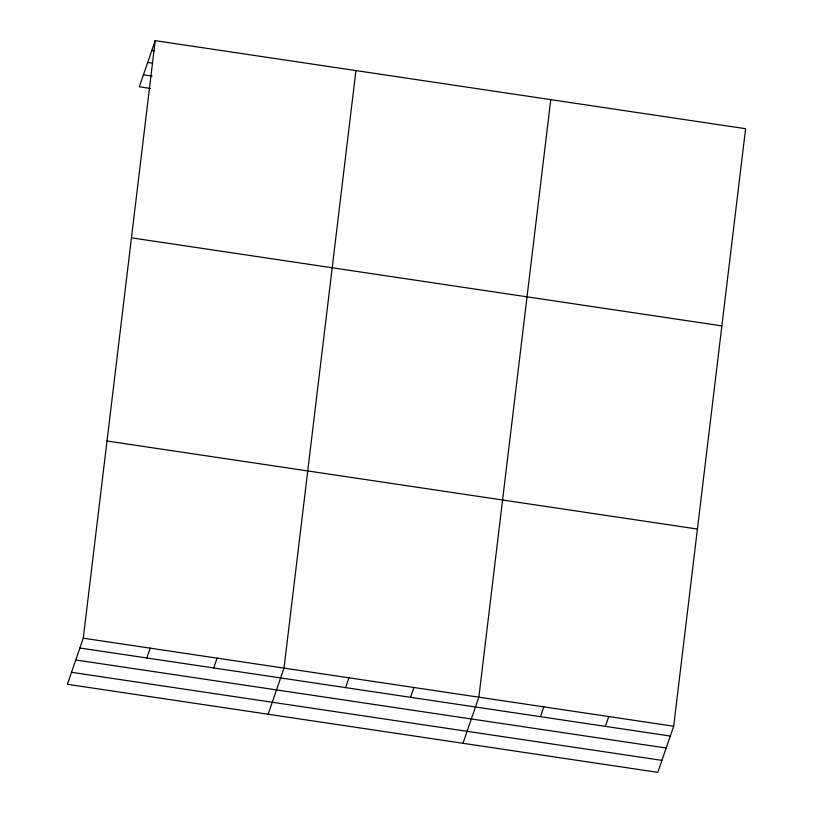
<?xml version="1.0" encoding="UTF-8"?>
<svg xmlns="http://www.w3.org/2000/svg" width="813" height="813" viewBox="0 0 813 813"><rect width="100%" height="100%" fill="white"/><g stroke="black" fill="none" stroke-linecap="round" stroke-linejoin="round"><path stroke-width="1.22" d="M83.272 638.185L155.192 40.65L745.602 128.698L673.682 726.233L657.808 772.35L67.398 684.302L83.272 638.185L673.682 726.233M355.931 70.589L284.011 668.123L268.138 714.241M550.767 99.643L478.847 697.178L462.973 743.295M155.192 40.65L139.318 86.767L150.466 88.424M146.807 657.981L150.192 648.164M213.728 667.961L217.101 658.144M345.586 687.625L348.96 677.808M410.524 697.31L413.908 687.493M540.421 716.68L543.795 706.863M605.36 726.365L608.744 716.548M151.818 50.467L154.287 50.833M147.692 62.438L152.641 63.18M143.434 74.786L152.112 76.076M131.462 237.833L721.873 325.891M107.011 441.002L697.422 529.05M79.898 648.002L670.308 736.05M75.772 659.973L666.182 748.031M71.524 672.321L661.934 760.368"/></g></svg>
